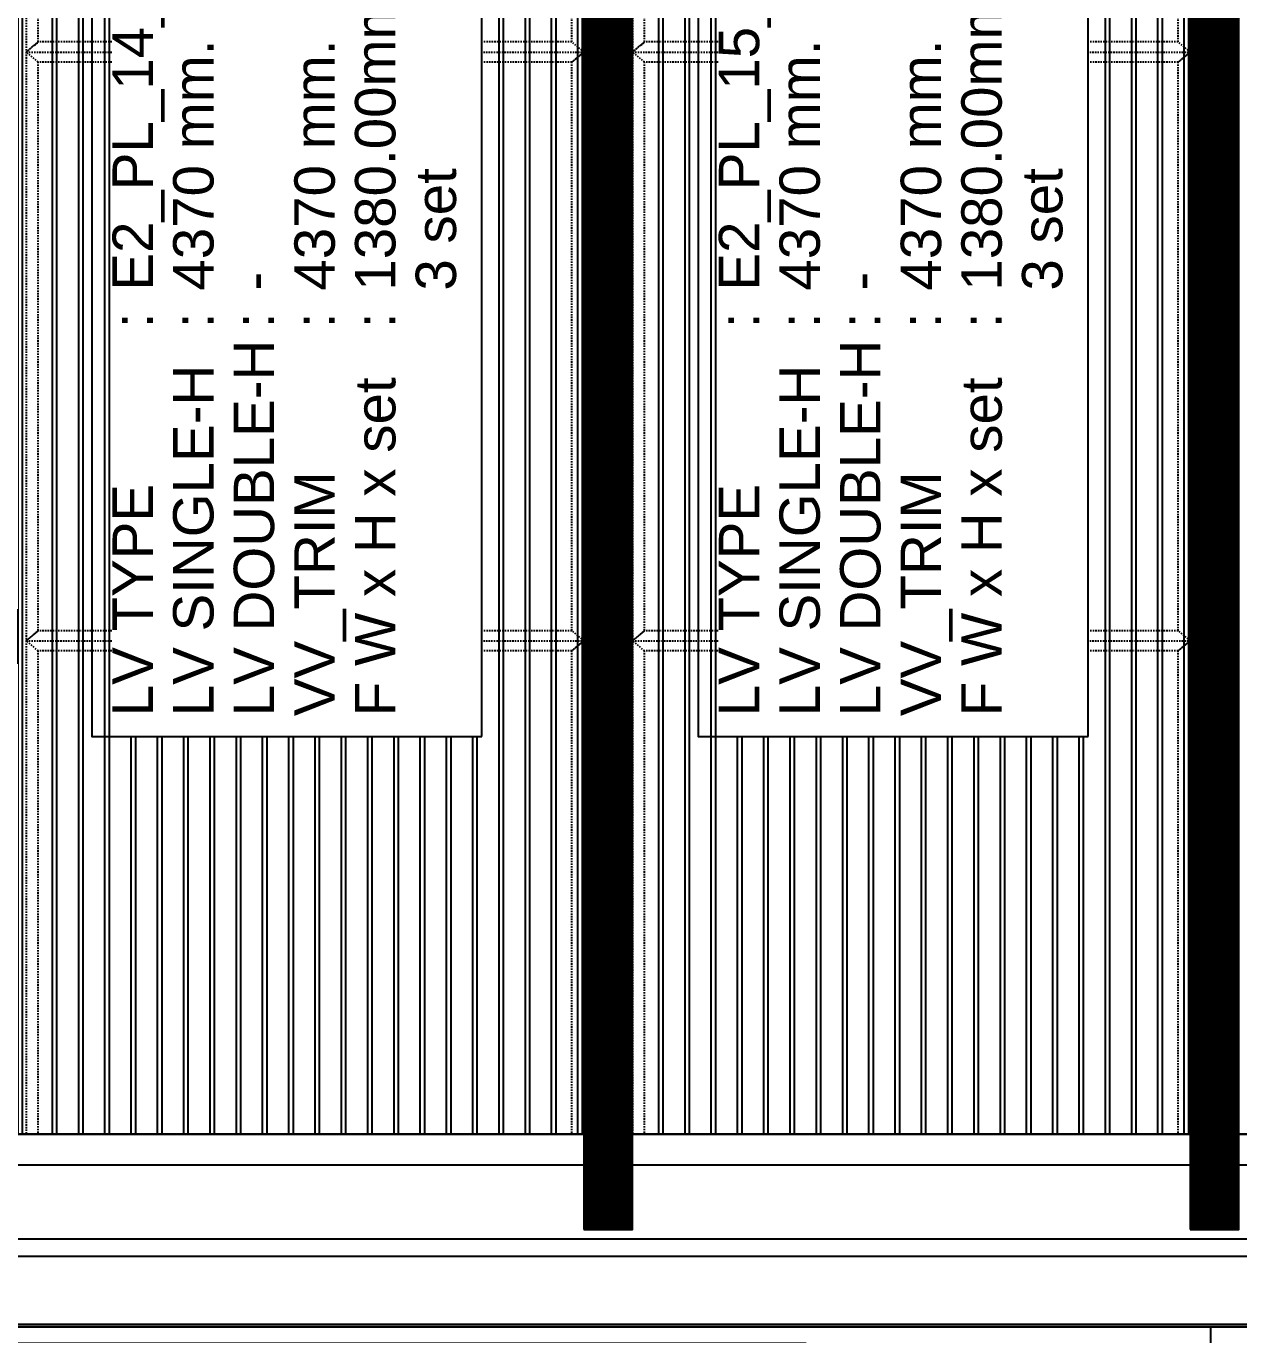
# Model space of a CAD drawing. Header units: millimetres. Extents: x 663313 to 1226001, y 1431724 to 1620898.
# Drawn here: x 860091 to 863091, y 1513025 to 1516262 of the extents above; entities that cross this region are included whole.
import ezdxf

# ---------------------------------------------------------------- set-up
doc = ezdxf.new("R2010")
doc.units = ezdxf.units.MM
for name, pattern in [('CENTER', [50.8, 31.75, -6.35, 6.35, -6.35]), ('DPA_Grid _ Level 100', [1000, 550, -160, 130, -160]), ('Grid Line', [22.225, 12.7, -3.175, 3.175, -3.175]), ('HIDDEN', [0.375, 0.25, -0.125]), ('TA_GL_000.70000', [1.925, 0.7, -0.175, 0.175, -0.175, 0.7]), ('TA_HL_001.00000', [6.5, 3.55, -2.95]), ('XKITLINE00', [0]), ('XKITLINE02', [4, 2, -2])]:
    doc.linetypes.add(name, pattern=pattern)
doc.layers.get('Defpoints').update_dxf_attribs({"color": 140})
doc.layers.add('000 - 0_HIDE_OBJ_FRAMING_DEF_SUB', color=1, linetype='Continuous', plot=False)
for name, color, linetype in [('000 - 0_SYM_DWG_GRIDLINE_MAIN_COLOR_251', 251, 'Continuous'), ('000 - ESTIMATE_ASPG_WIPEOUT_', 250, 'Continuous'), ('000 - GRID', 251, 'CENTER'), ('010 - ASPG_EXTR_MAIN_COLOR_2', 2, 'Continuous'), ('010 - ASPG_EXTR_WIPEOUT_', 250, 'Continuous'), ('010 - ASPG_FRAMING_MAIN_COLOR_1', 1, 'Continuous'), ('010 - ASPG_FRAMING_SUB_COLOR_2', 1, 'Continuous'), ('A-canopy', 1, 'Continuous')]:
    doc.layers.add(name, color=color, linetype=linetype)
doc.layers.add('000 - ESTIMATE_ASPG_MAIN_COLOR_6', color=6, linetype='Continuous', true_color=0xff00ff)
doc.layers.add('000 - ESTIMATE_ASPG_TEXT_COLOR_1', color=1, linetype='Continuous', true_color=0xff0000)
doc.layers.add('000_AREA_ASPG_AREA_HATCH_', color=7, linetype='Continuous', true_color=0xff8700, plot=False)
doc.layers.add('000_AREA_ASPG_AREA_MAIN_COLOR_1', color=7, linetype='Continuous', true_color=0xff8700, plot=False)
for name, color, linetype, lineweight in [('A-FLOR-E', 2, 'Continuous', 9), ('A-GENM', 29, 'Continuous', 9), ('Bolt', 7, 'Continuous', 0), ('Part', 2, 'Continuous', 0)]:
    doc.layers.add(name, color=color, linetype=linetype, lineweight=lineweight)
doc.styles.add('_Arial', font='arial.ttf')
doc.styles.add('Arial', font='arial.ttf')
doc.styles.add('TA', font='', dxfattribs={"height": 4.5})
doc.styles.get('TA').set_extended_font_data('Cordia New')
doc.dimstyles.new('Dim - 40 - Cen', dxfattribs={"dimscale": 0.04, "dimtxt": 3, "dimasz": 1, "dimexe": 0, "dimexo": 2.5, "dimgap": 1.5, "dimtad": 1, "dimdec": 0, "dimlfac": 1000, "dimzin": 1, "dimdsep": 46, "dimtxsty": 'Arial', "dimblk": 'CEN1', "dimcen": 0.09, "dimclrd": 1, "dimclre": 49, "dimclrt": 3, "dimadec": 0, "dimazin": 0, "dimtfac": 1, "dimtdec": 0, "dimtix": 1, "dimtofl": 0, "dimtmove": 2, "dimatfit": 3, "dimfxl": 1, "dimtfill": 1, "dimtfillclr": 256, "dimtolj": 1, "dimtzin": 0, "dimarcsym": 0})
doc.dimstyles.new('Dim - 40 - End', dxfattribs={"dimscale": 0.04, "dimtxt": 3, "dimasz": 1, "dimexe": 0, "dimexo": 2.5, "dimgap": 1.5, "dimtad": 1, "dimdec": 0, "dimlfac": 1000, "dimzin": 1, "dimdsep": 46, "dimtxsty": 'Arial', "dimblk": 'END', "dimcen": 0.09, "dimclrd": 1, "dimclre": 49, "dimclrt": 3, "dimadec": 0, "dimazin": 0, "dimtfac": 1, "dimtdec": 0, "dimtix": 1, "dimtofl": 0, "dimtmove": 2, "dimatfit": 3, "dimfxl": 1, "dimtfill": 1, "dimtfillclr": 256, "dimtolj": 1, "dimtzin": 0, "dimarcsym": 0})

# ---------------------------------------------------------------- blocks, each defined once
blk = doc.blocks.new('*A25233099')
at = {"layer": 'Part', "linetype": 'XKITLINE00', "lineweight": 0}
for p, q in [((350.729499, 90.984542), (350.729499, 90.334542)), ((377.729499, 90.984542), (350.729499, 90.984542)), ((377.729499, 90.334542), (377.729499, 90.984542)), ((350.729499, 90.334542), (377.729499, 90.334542))]:
    blk.add_line(p, q, dxfattribs=at)
at = {"layer": 'Part', "linetype": 'XKITLINE02', "lineweight": 0}
blk.add_line((377.729499, 90.394542), (350.729499, 90.394542), dxfattribs=at)
blk = doc.blocks.new('*A25243100')
at = {"layer": 'Part', "linetype": 'XKITLINE00', "lineweight": 0}
for p, q in [((352.979501, 90.984542), (352.979501, 103.584542)), ((352.979501, 103.584542), (353.979501, 103.584542)), ((353.979501, 103.584542), (353.979501, 90.984542)), ((352.979501, 90.274542), (352.979501, 86.484542)), ((353.979501, 90.274542), (353.979501, 86.484542)), ((352.979501, 86.484542), (353.979501, 86.484542))]:
    blk.add_line(p, q, dxfattribs=at)
at = {"layer": 'Part', "linetype": 'XKITLINE02', "lineweight": 0}
for p, q in [((353.449501, 103.584542), (353.449501, 86.484542)), ((353.509501, 103.584542), (353.509501, 86.484542)), ((352.979501, 90.984542), (352.979501, 90.274542)), ((353.979501, 90.984542), (353.979501, 90.274542))]:
    blk.add_line(p, q, dxfattribs=at)
blk = doc.blocks.new('*A25253101')
at = {"layer": 'Part', "linetype": 'XKITLINE00', "lineweight": 0}
for p, q in [((374.479501, 103.584542), (374.479501, 90.984542)), ((375.479501, 103.584542), (374.479501, 103.584542)), ((375.479501, 103.584542), (375.479501, 90.984542)), ((374.479501, 90.274542), (374.479501, 86.484542)), ((375.479501, 90.274542), (375.479501, 86.484542)), ((375.479501, 86.484542), (374.479501, 86.484542))]:
    blk.add_line(p, q, dxfattribs=at)
at = {"layer": 'Part', "linetype": 'XKITLINE02', "lineweight": 0}
for p, q in [((374.949501, 103.584542), (374.949501, 86.484542)), ((375.009501, 103.584542), (375.009501, 86.484542)), ((374.479501, 90.984542), (374.479501, 90.274542)), ((375.479501, 90.984542), (375.479501, 90.274542))]:
    blk.add_line(p, q, dxfattribs=at)
blk = doc.blocks.new('*A29373265')
at = {"layer": 'Bolt'}
for points in [[(352.65, 86.385), (352.65, 86.285), (352.51, 86.285), (352.51, 86.385)], [(354.45, 86.385), (354.45, 86.285), (354.31, 86.285), (354.31, 86.385)]]:
    blk.add_hatch(color=256, dxfattribs=at).paths.add_polyline_path(points, flags=17)
at = {"layer": 'Bolt', "linetype": 'XKITLINE00', "lineweight": 0}
for p, q in [((352.51, 86.385), (352.51, 86.285)), ((352.58, 86.385), (352.58, 86.285)), ((352.65, 86.385), (352.65, 86.285)), ((354.31, 86.385), (354.31, 86.285)), ((354.38, 86.385), (354.38, 86.285)), ((354.45, 86.385), (354.45, 86.285))]:
    blk.add_line(p, q, dxfattribs=at)
blk = doc.blocks.new('*A29383266')
at = {"layer": 'Bolt', "linetype": 'XKITLINE02', "lineweight": 0}
for p, q in [((353.559501, 86.854542), (353.509501, 86.854542)), ((353.638701, 86.684542), (353.209501, 86.684542)), ((353.509501, 86.754542), (353.449501, 86.754542)), ((353.509501, 86.614542), (353.449501, 86.614542)), ((353.559501, 86.514542), (353.509501, 86.514542))]:
    blk.add_line(p, q, dxfattribs=at)
blk = doc.blocks.new('*A29393267')
at = {"layer": 'Part', "linetype": 'XKITLINE00', "lineweight": 0}
for p, q in [((352.179501, 86.084542), (352.379501, 86.284542)), ((352.379501, 86.284542), (354.609501, 86.284542)), ((354.609501, 86.284542), (354.779501, 86.084542))]:
    blk.add_line(p, q, dxfattribs=at)
at = {"layer": 'Part', "linetype": 'XKITLINE02', "lineweight": 0}
blk.add_line((352.179501, 86.084542), (354.779501, 86.084542), dxfattribs=at)
blk = doc.blocks.new('*A29403268')
at = {"layer": 'Part', "linetype": 'XKITLINE02', "lineweight": 0}
for p, q in [((353.559501, 86.984542), (353.509501, 86.984542)), ((353.509501, 86.984542), (353.509501, 86.484542)), ((353.559501, 86.484542), (353.559501, 86.984542)), ((353.509501, 86.384542), (354.109501, 86.384542))]:
    blk.add_line(p, q, dxfattribs=at)
at = {"layer": 'Part', "linetype": 'XKITLINE00', "lineweight": 0}
for p, q in [((353.509501, 86.484542), (353.509501, 86.384542)), ((353.559501, 86.434542), (353.559501, 86.484542)), ((354.109501, 86.434542), (353.559501, 86.434542)), ((354.109501, 86.384542), (354.109501, 86.434542))]:
    blk.add_line(p, q, dxfattribs=at)
blk = doc.blocks.new('*A29413269')
at = {"layer": 'Part', "linetype": 'XKITLINE00', "lineweight": 0}
for p, q in [((352.379501, 86.384542), (354.579501, 86.384542)), ((352.379501, 86.284542), (352.379501, 86.384542)), ((354.579501, 86.284542), (352.379501, 86.284542)), ((354.579501, 86.384542), (354.579501, 86.284542))]:
    blk.add_line(p, q, dxfattribs=at)
blk = doc.blocks.new('*A29503278')
at = {"layer": 'Part', "linetype": 'XKITLINE00', "lineweight": 0}
for p, q in [((353.449501, 90.274542), (353.509501, 90.274542)), ((353.449501, 89.274542), (353.449501, 90.274542)), ((353.509501, 90.274542), (353.509501, 89.274542)), ((353.449501, 89.974542), (353.509501, 89.974542)), ((353.509501, 89.274542), (353.449501, 89.274542))]:
    blk.add_line(p, q, dxfattribs=at)
blk = doc.blocks.new('*A29513279')
at = {"layer": 'Part', "linetype": 'XKITLINE00', "lineweight": 0}
for p, q in [((352.979501, 90.334542), (352.979501, 90.274542)), ((353.979501, 90.334542), (353.979501, 90.274542)), ((353.979501, 90.274542), (352.979501, 90.274542))]:
    blk.add_line(p, q, dxfattribs=at)
at = {"layer": 'Part', "linetype": 'XKITLINE02', "lineweight": 0}
blk.add_line((353.979501, 90.334542), (352.979501, 90.334542), dxfattribs=at)
blk = doc.blocks.new('*A29523280')
at = {"layer": 'Bolt'}
for points in [[(353.11, 90.335), (353.11, 90.395), (353.25, 90.395), (353.25, 90.335)], [(353.11, 90.275), (353.11, 90.335), (353.25, 90.335), (353.25, 90.275)], [(353.71, 90.335), (353.71, 90.395), (353.85, 90.395), (353.85, 90.335)], [(353.71, 90.275), (353.71, 90.335), (353.85, 90.335), (353.85, 90.275)]]:
    blk.add_hatch(color=256, dxfattribs=at).paths.add_polyline_path(points, flags=17)
at = {"layer": 'Bolt', "linetype": 'XKITLINE00', "lineweight": 0}
for p, q in [((353.11, 90.335), (353.11, 90.395)), ((353.11, 90.275), (353.11, 90.335)), ((353.18, 90.195), (353.18, 90.625)), ((353.25, 90.335), (353.25, 90.395)), ((353.25, 90.275), (353.25, 90.335)), ((353.71, 90.335), (353.71, 90.395)), ((353.71, 90.275), (353.71, 90.335)), ((353.78, 90.195), (353.78, 90.625)), ((353.85, 90.335), (353.85, 90.395)), ((353.85, 90.275), (353.85, 90.335))]:
    blk.add_line(p, q, dxfattribs=at)
blk = doc.blocks.new('*A30853362')
at = {"layer": 'Bolt'}
for points in [[(352.65, 103.785), (352.65, 103.685), (352.51, 103.685), (352.51, 103.785)], [(354.45, 103.785), (354.45, 103.685), (354.31, 103.685), (354.31, 103.785)]]:
    blk.add_hatch(color=256, dxfattribs=at).paths.add_polyline_path(points, flags=17)
at = {"layer": 'Bolt', "linetype": 'XKITLINE00', "lineweight": 0}
for p, q in [((352.51, 103.685), (352.51, 103.785)), ((352.58, 103.685), (352.58, 103.785)), ((352.65, 103.685), (352.65, 103.785)), ((354.31, 103.685), (354.31, 103.785)), ((354.38, 103.685), (354.38, 103.785)), ((354.45, 103.685), (354.45, 103.785))]:
    blk.add_line(p, q, dxfattribs=at)
blk = doc.blocks.new('*A30863363')
at = {"layer": 'Bolt', "linetype": 'XKITLINE02', "lineweight": 0}
for p, q in [((353.638701, 103.384542), (353.209501, 103.384542)), ((353.509501, 103.454542), (353.449501, 103.454542)), ((353.509501, 103.314542), (353.449501, 103.314542)), ((353.559501, 103.554542), (353.509501, 103.554542)), ((353.559501, 103.214542), (353.509501, 103.214542))]:
    blk.add_line(p, q, dxfattribs=at)
blk = doc.blocks.new('*A30873364')
at = {"layer": 'Part', "linetype": 'XKITLINE00', "lineweight": 0}
for p, q in [((353.509501, 103.684542), (353.509501, 103.584542)), ((354.109501, 103.634542), (353.559501, 103.634542)), ((353.559501, 103.634542), (353.559501, 103.584542)), ((354.109501, 103.684542), (354.109501, 103.634542))]:
    blk.add_line(p, q, dxfattribs=at)
at = {"layer": 'Part', "linetype": 'XKITLINE02', "lineweight": 0}
for p, q in [((353.509501, 103.684542), (354.109501, 103.684542)), ((353.509501, 103.584542), (353.509501, 103.084542)), ((353.559501, 103.584542), (353.559501, 103.084542)), ((353.509501, 103.084542), (353.559501, 103.084542))]:
    blk.add_line(p, q, dxfattribs=at)
blk = doc.blocks.new('*A30883365')
at = {"layer": 'Part', "linetype": 'XKITLINE00', "lineweight": 0}
for p, q in [((352.179501, 103.984542), (352.379501, 103.784542)), ((354.779501, 103.984542), (354.609501, 103.784542)), ((352.379501, 103.784542), (354.609501, 103.784542))]:
    blk.add_line(p, q, dxfattribs=at)
at = {"layer": 'Part', "linetype": 'XKITLINE02', "lineweight": 0}
blk.add_line((354.779501, 103.984542), (352.179501, 103.984542), dxfattribs=at)
blk = doc.blocks.new('*A30893366')
at = {"layer": 'Part', "linetype": 'XKITLINE00', "lineweight": 0}
for p, q in [((352.379501, 103.684542), (352.379501, 103.784542)), ((352.379501, 103.784542), (354.579501, 103.784542)), ((352.379501, 103.684542), (354.579501, 103.684542)), ((354.579501, 103.784542), (354.579501, 103.684542))]:
    blk.add_line(p, q, dxfattribs=at)
blk = doc.blocks.new('*A31383393')
at = {"layer": 'Bolt'}
for points in [[(374.15, 86.385), (374.15, 86.285), (374.01, 86.285), (374.01, 86.385)], [(375.95, 86.385), (375.95, 86.285), (375.81, 86.285), (375.81, 86.385)]]:
    blk.add_hatch(color=256, dxfattribs=at).paths.add_polyline_path(points, flags=17)
at = {"layer": 'Bolt', "linetype": 'XKITLINE00', "lineweight": 0}
for p, q in [((374.01, 86.385), (374.01, 86.285)), ((374.08, 86.385), (374.08, 86.285)), ((374.15, 86.385), (374.15, 86.285)), ((375.81, 86.385), (375.81, 86.285)), ((375.88, 86.385), (375.88, 86.285)), ((375.95, 86.385), (375.95, 86.285))]:
    blk.add_line(p, q, dxfattribs=at)
blk = doc.blocks.new('*A31393394')
at = {"layer": 'Bolt', "linetype": 'XKITLINE02', "lineweight": 0}
for p, q in [((375.059501, 86.854542), (375.009501, 86.854542)), ((375.138701, 86.684542), (374.709501, 86.684542)), ((375.009501, 86.754542), (374.949501, 86.754542)), ((375.009501, 86.614542), (374.949501, 86.614542)), ((375.059501, 86.514542), (375.009501, 86.514542))]:
    blk.add_line(p, q, dxfattribs=at)
blk = doc.blocks.new('*A31403395')
at = {"layer": 'Part', "linetype": 'XKITLINE00', "lineweight": 0}
for p, q in [((373.679501, 86.084542), (373.879501, 86.284542)), ((373.879501, 86.284542), (376.109501, 86.284542)), ((376.109501, 86.284542), (376.279501, 86.084542))]:
    blk.add_line(p, q, dxfattribs=at)
at = {"layer": 'Part', "linetype": 'XKITLINE02', "lineweight": 0}
blk.add_line((376.279501, 86.084542), (373.679501, 86.084542), dxfattribs=at)
blk = doc.blocks.new('*A31413396')
at = {"layer": 'Part', "linetype": 'XKITLINE02', "lineweight": 0}
for p, q in [((375.059501, 86.984542), (375.009501, 86.984542)), ((375.009501, 86.984542), (375.009501, 86.484542)), ((375.059501, 86.484542), (375.059501, 86.984542)), ((375.009501, 86.384542), (375.609501, 86.384542))]:
    blk.add_line(p, q, dxfattribs=at)
at = {"layer": 'Part', "linetype": 'XKITLINE00', "lineweight": 0}
for p, q in [((375.009501, 86.484542), (375.009501, 86.384542)), ((375.059501, 86.484542), (375.059501, 86.434542)), ((375.609501, 86.434542), (375.059501, 86.434542)), ((375.609501, 86.384542), (375.609501, 86.434542))]:
    blk.add_line(p, q, dxfattribs=at)
blk = doc.blocks.new('*A31423397')
at = {"layer": 'Part', "linetype": 'XKITLINE00', "lineweight": 0}
for p, q in [((373.879501, 86.384542), (376.079501, 86.384542)), ((373.879501, 86.384542), (373.879501, 86.284542)), ((373.879501, 86.284542), (376.079501, 86.284542)), ((376.079501, 86.384542), (376.079501, 86.284542))]:
    blk.add_line(p, q, dxfattribs=at)
blk = doc.blocks.new('*A31493404')
at = {"layer": 'Part', "linetype": 'XKITLINE00', "lineweight": 0}
for p, q in [((374.949501, 89.274542), (374.949501, 90.274542)), ((374.949501, 90.274542), (375.009501, 90.274542)), ((375.009501, 90.274542), (375.009501, 89.274542)), ((374.949501, 89.974542), (375.009501, 89.974542)), ((375.009501, 89.274542), (374.949501, 89.274542))]:
    blk.add_line(p, q, dxfattribs=at)
blk = doc.blocks.new('*A31503405')
at = {"layer": 'Part', "linetype": 'XKITLINE00', "lineweight": 0}
for p, q in [((374.479501, 90.274542), (374.479501, 90.334542)), ((375.479501, 90.334542), (375.479501, 90.274542)), ((375.479501, 90.274542), (374.479501, 90.274542))]:
    blk.add_line(p, q, dxfattribs=at)
at = {"layer": 'Part', "linetype": 'XKITLINE02', "lineweight": 0}
blk.add_line((374.479501, 90.334542), (375.479501, 90.334542), dxfattribs=at)
blk = doc.blocks.new('*A31513406')
at = {"layer": 'Bolt'}
for points in [[(374.61, 90.335), (374.61, 90.395), (374.75, 90.395), (374.75, 90.335)], [(374.61, 90.275), (374.61, 90.335), (374.75, 90.335), (374.75, 90.275)], [(375.21, 90.335), (375.21, 90.395), (375.35, 90.395), (375.35, 90.335)], [(375.21, 90.275), (375.21, 90.335), (375.35, 90.335), (375.35, 90.275)]]:
    blk.add_hatch(color=256, dxfattribs=at).paths.add_polyline_path(points, flags=17)
at = {"layer": 'Bolt', "linetype": 'XKITLINE00', "lineweight": 0}
for p, q in [((374.61, 90.335), (374.61, 90.395)), ((374.61, 90.275), (374.61, 90.335)), ((374.68, 90.195), (374.68, 90.625)), ((374.75, 90.335), (374.75, 90.395)), ((374.75, 90.275), (374.75, 90.335)), ((375.21, 90.335), (375.21, 90.395)), ((375.21, 90.275), (375.21, 90.335)), ((375.28, 90.195), (375.28, 90.625)), ((375.35, 90.335), (375.35, 90.395)), ((375.35, 90.275), (375.35, 90.335))]:
    blk.add_line(p, q, dxfattribs=at)
blk = doc.blocks.new('*A31773429')
at = {"layer": 'Bolt'}
for points in [[(374.15, 103.785), (374.15, 103.685), (374.01, 103.685), (374.01, 103.785)], [(375.95, 103.785), (375.95, 103.685), (375.81, 103.685), (375.81, 103.785)]]:
    blk.add_hatch(color=256, dxfattribs=at).paths.add_polyline_path(points, flags=17)
at = {"layer": 'Bolt', "linetype": 'XKITLINE00', "lineweight": 0}
for p, q in [((374.01, 103.685), (374.01, 103.785)), ((374.08, 103.685), (374.08, 103.785)), ((374.15, 103.685), (374.15, 103.785)), ((375.81, 103.685), (375.81, 103.785)), ((375.88, 103.685), (375.88, 103.785)), ((375.95, 103.685), (375.95, 103.785))]:
    blk.add_line(p, q, dxfattribs=at)
blk = doc.blocks.new('*A31783430')
at = {"layer": 'Bolt', "linetype": 'XKITLINE02', "lineweight": 0}
for p, q in [((375.138701, 103.384542), (374.709501, 103.384542)), ((375.009501, 103.454542), (374.949501, 103.454542)), ((375.009501, 103.314542), (374.949501, 103.314542)), ((375.059501, 103.554542), (375.009501, 103.554542)), ((375.059501, 103.214542), (375.009501, 103.214542))]:
    blk.add_line(p, q, dxfattribs=at)
blk = doc.blocks.new('*A31793431')
at = {"layer": 'Part', "linetype": 'XKITLINE00', "lineweight": 0}
for p, q in [((375.009501, 103.684542), (375.009501, 103.584542)), ((375.059501, 103.634542), (375.059501, 103.584542)), ((375.609501, 103.634542), (375.059501, 103.634542)), ((375.609501, 103.684542), (375.609501, 103.634542))]:
    blk.add_line(p, q, dxfattribs=at)
at = {"layer": 'Part', "linetype": 'XKITLINE02', "lineweight": 0}
for p, q in [((375.609501, 103.684542), (375.009501, 103.684542)), ((375.009501, 103.584542), (375.009501, 103.084542)), ((375.059501, 103.584542), (375.059501, 103.084542)), ((375.059501, 103.084542), (375.009501, 103.084542))]:
    blk.add_line(p, q, dxfattribs=at)
blk = doc.blocks.new('*A31803432')
at = {"layer": 'Part', "linetype": 'XKITLINE00', "lineweight": 0}
for p, q in [((373.679501, 103.984542), (373.879501, 103.784542)), ((376.279501, 103.984542), (376.109501, 103.784542)), ((376.109501, 103.784542), (373.879501, 103.784542))]:
    blk.add_line(p, q, dxfattribs=at)
at = {"layer": 'Part', "linetype": 'XKITLINE02', "lineweight": 0}
blk.add_line((376.279501, 103.984542), (373.679501, 103.984542), dxfattribs=at)
blk = doc.blocks.new('*A31813433')
at = {"layer": 'Part', "linetype": 'XKITLINE00', "lineweight": 0}
for p, q in [((373.879501, 103.684542), (373.879501, 103.784542)), ((373.879501, 103.784542), (376.079501, 103.784542)), ((376.079501, 103.684542), (373.879501, 103.684542)), ((376.079501, 103.784542), (376.079501, 103.684542))]:
    blk.add_line(p, q, dxfattribs=at)
blk = doc.blocks.new('GM_Louver Grill Vertical Z1 - Z Profile-V256-ENT 4 ELE-2 sheet')
at = {"layer": '000 - 0_HIDE_OBJ_FRAMING_DEF_SUB'}
blk.add_line((-142238.2, 105670), (-142238.2, 110050), dxfattribs=at)
blk = doc.blocks.new('5')
at = {"layer": '000 - 0_HIDE_OBJ_FRAMING_DEF_SUB'}
for p, q in [((1857226.1, 110050), (1857226.1, 105670)), ((1857326.1, 110050), (1857326.1, 105670)), ((1858726.1, 105670), (1858726.1, 110050)), ((1858826.1, 105670), (1858826.1, 110050)), ((1857226.1, 105720), (1855826.1, 105720)), ((1857326.1, 105720), (1858726.1, 105720)), ((1860226.1, 105720), (1858826.1, 105720))]:
    blk.add_line(p, q, dxfattribs=at)
for points in [[(1855776.1, 110050), (1857276.1, 110050), (1857276.1, 105670), (1855776.1, 105670)], [(1858776.1, 110050), (1857276.1, 110050), (1857276.1, 105670), (1858776.1, 105670)], [(1858776.1, 110050), (1860276.1, 110050), (1860276.1, 105670), (1858776.1, 105670)]]:
    blk.add_lwpolyline(points, close=True, dxfattribs=at)
at = {"layer": 'A-GENM'}
for p in [(1998339.3, 0), (1998414.3, 0), (1998489.3, 0), (1998564.3, 0), (1998639.3, 0), (1998714.3, 0), (1998789.3, 0), (1998864.3, 0), (1998939.3, 0), (1999014.3, 0), (1999089.3, 0), (1999164.3, 0), (1999239.3, 0), (1999314.3, 0), (1999389.3, 0), (1999614.3, 0), (1999689.3, 0), (1999764.3, 0), (1999839.3, 0), (1999914.3, 0), (1999989.3, 0), (2000064.3, 0), (2000139.3, 0), (2000214.3, 0), (2000289.3, 0), (2000364.3, 0), (2000439.3, 0), (2000514.3, 0), (2000589.3, 0), (2000664.3, 0), (2000739.3, 0), (2000814.3, 0), (2000889.3, 0), (2001114.3, 0), (2001189.3, 0), (2001264.3, 0)]:
    blk.add_blockref('GM_Louver Grill Vertical Z1 - Z Profile-V256-ENT 4 ELE-2 sheet', p, dxfattribs=at)
blk = doc.blocks.new('CEN1')
at = {"color": 1}
for p, q in [((0, 1.5), (0, -1.5)), ((1.5, 0), (-1.5, 0))]:
    blk.add_line(p, q, dxfattribs=at)
at = {"color": 3}
blk.add_circle((0, 0), 0.75, dxfattribs=at)
blk = doc.blocks.new('*D5125')
at = {"layer": '000 - 0_HIDE_OBJ_FRAMING_DEF_SUB', "color": 49, "lineweight": -2, "transparency": 16777216}
for p, q in [((19.0358, -0.08), (19.0358, -0.4329)), ((19.8858, -0.08), (19.8858, -0.4329))]:
    blk.add_line(p, q, dxfattribs=at)
at = {"layer": '000 - 0_HIDE_OBJ_FRAMING_DEF_SUB', "color": 1, "lineweight": -2, "transparency": 16777216}
blk.add_line((19.0758, -0.4329), (19.8458, -0.4329), dxfattribs=at)
at = {"layer": 'Defpoints', "color": 0, "transparency": 16777216}
for p in [(19.0358, 0.02), (19.8858, 0.02), (19.8858, -0.4329)]:
    blk.add_point(p, dxfattribs=at)
at = {"layer": '000 - 0_HIDE_OBJ_FRAMING_DEF_SUB', "color": 1, "lineweight": -2, "transparency": 16777216, "xscale": 0.04, "yscale": 0.04, "zscale": 0.04, "rotation": 180}
blk.add_blockref('CEN1', (19.0358, -0.4329), dxfattribs=at)
at = {"layer": '000 - 0_HIDE_OBJ_FRAMING_DEF_SUB', "color": 1, "lineweight": -2, "transparency": 16777216, "xscale": 0.04, "yscale": 0.04, "zscale": 0.04}
blk.add_blockref('CEN1', (19.8858, -0.4329), dxfattribs=at)
at = {"layer": '000 - 0_HIDE_OBJ_FRAMING_DEF_SUB', "color": 3, "transparency": 16777216, "insert": (19.4608, -0.3116), "char_height": 0.12, "attachment_point": 5, "style": 'Arial', "bg_fill": 3, "box_fill_scale": 1.1, "bg_fill_color": 256, "bg_fill_true_color": 13158600, "bg_fill_transparency": 0}
blk.add_mtext('\\A1;850', dxfattribs=at)
blk = doc.blocks.new('*D5126')
at = {"layer": '000 - 0_HIDE_OBJ_FRAMING_DEF_SUB', "color": 49, "lineweight": -2, "transparency": 16777216}
for p, q in [((19.8858, -0.08), (19.8858, -0.4329)), ((22.0358, -0.08), (22.0358, -0.4329))]:
    blk.add_line(p, q, dxfattribs=at)
at = {"layer": '000 - 0_HIDE_OBJ_FRAMING_DEF_SUB', "color": 1, "lineweight": -2, "transparency": 16777216}
blk.add_line((19.9258, -0.4329), (21.9958, -0.4329), dxfattribs=at)
at = {"layer": 'Defpoints', "color": 0, "transparency": 16777216}
for p in [(19.8858, 0.02), (22.0358, 0.02), (22.0358, -0.4329)]:
    blk.add_point(p, dxfattribs=at)
at = {"layer": '000 - 0_HIDE_OBJ_FRAMING_DEF_SUB', "color": 1, "lineweight": -2, "transparency": 16777216, "xscale": 0.04, "yscale": 0.04, "zscale": 0.04, "rotation": 180}
blk.add_blockref('CEN1', (19.8858, -0.4329), dxfattribs=at)
at = {"layer": '000 - 0_HIDE_OBJ_FRAMING_DEF_SUB', "color": 1, "lineweight": -2, "transparency": 16777216, "xscale": 0.04, "yscale": 0.04, "zscale": 0.04}
blk.add_blockref('CEN1', (22.0358, -0.4329), dxfattribs=at)
at = {"layer": '000 - 0_HIDE_OBJ_FRAMING_DEF_SUB', "color": 3, "transparency": 16777216, "insert": (20.9608, -0.3116), "char_height": 0.12, "attachment_point": 5, "style": 'Arial', "bg_fill": 3, "box_fill_scale": 1.1, "bg_fill_color": 256, "bg_fill_true_color": 13158600, "bg_fill_transparency": 0}
blk.add_mtext('\\A1;2150', dxfattribs=at)
blk = doc.blocks.new('*D5127')
at = {"layer": '000 - 0_HIDE_OBJ_FRAMING_DEF_SUB', "color": 49, "lineweight": -2, "transparency": 16777216}
for p, q in [((22.0358, -0.08), (22.0358, -0.4329)), ((22.8858, -0.08), (22.8858, -0.4329))]:
    blk.add_line(p, q, dxfattribs=at)
at = {"layer": '000 - 0_HIDE_OBJ_FRAMING_DEF_SUB', "color": 1, "lineweight": -2, "transparency": 16777216}
blk.add_line((22.0758, -0.4329), (22.8458, -0.4329), dxfattribs=at)
at = {"layer": 'Defpoints', "color": 0, "transparency": 16777216}
for p in [(22.0358, 0.02), (22.8858, 0.02), (22.8858, -0.4329)]:
    blk.add_point(p, dxfattribs=at)
at = {"layer": '000 - 0_HIDE_OBJ_FRAMING_DEF_SUB', "color": 1, "lineweight": -2, "transparency": 16777216, "xscale": 0.04, "yscale": 0.04, "zscale": 0.04, "rotation": 180}
blk.add_blockref('CEN1', (22.0358, -0.4329), dxfattribs=at)
at = {"layer": '000 - 0_HIDE_OBJ_FRAMING_DEF_SUB', "color": 1, "lineweight": -2, "transparency": 16777216, "xscale": 0.04, "yscale": 0.04, "zscale": 0.04}
blk.add_blockref('CEN1', (22.8858, -0.4329), dxfattribs=at)
at = {"layer": '000 - 0_HIDE_OBJ_FRAMING_DEF_SUB', "color": 3, "transparency": 16777216, "insert": (22.4608, -0.3116), "char_height": 0.12, "attachment_point": 5, "style": 'Arial', "bg_fill": 3, "box_fill_scale": 1.1, "bg_fill_color": 256, "bg_fill_true_color": 13158600, "bg_fill_transparency": 0}
blk.add_mtext('\\A1;850', dxfattribs=at)
blk = doc.blocks.new('END')
at = {"color": 1}
for p, q in [((0, 1.5), (0, -1.5)), ((1.5, 0), (-1.5, 0))]:
    blk.add_line(p, q, dxfattribs=at)
at = {"color": 3}
blk.add_line((-0.795, -0.795), (0.795, 0.795), dxfattribs=at)
blk = doc.blocks.new('*D5157')
at = {"layer": '000 - 0_HIDE_OBJ_FRAMING_DEF_SUB', "color": 1, "lineweight": -2, "transparency": 16777216}
for p, q in [((19.5443, 0.6758), (19.5043, 0.6758)), ((19.6493, 0.6758), (19.6893, 0.6758))]:
    blk.add_line(p, q, dxfattribs=at)
at = {"layer": '000 - 0_HIDE_OBJ_FRAMING_DEF_SUB', "color": 49, "lineweight": -2, "transparency": 16777216}
for p, q in [((19.5843, 0.59), (19.5843, 0.6758)), ((19.6093, 0.59), (19.6093, 0.6758))]:
    blk.add_line(p, q, dxfattribs=at)
at = {"layer": 'Defpoints', "color": 0, "transparency": 16777216}
for p in [(19.5843, 0.6758), (19.5843, 0.49), (19.6093, 0.49)]:
    blk.add_point(p, dxfattribs=at)
at = {"layer": '000 - 0_HIDE_OBJ_FRAMING_DEF_SUB', "color": 1, "lineweight": -2, "transparency": 16777216, "xscale": 0.04, "yscale": 0.04, "zscale": 0.04}
blk.add_blockref('END', (19.5843, 0.6758), dxfattribs=at)
at = {"layer": '000 - 0_HIDE_OBJ_FRAMING_DEF_SUB', "color": 1, "lineweight": -2, "transparency": 16777216, "xscale": 0.04, "yscale": 0.04, "zscale": 0.04, "rotation": 180}
blk.add_blockref('END', (19.6093, 0.6758), dxfattribs=at)
at = {"layer": '000 - 0_HIDE_OBJ_FRAMING_DEF_SUB', "color": 3, "transparency": 16777216, "insert": (19.5968, 0.797), "char_height": 0.12, "attachment_point": 5, "style": 'Arial', "bg_fill": 3, "box_fill_scale": 1.1, "bg_fill_color": 256, "bg_fill_true_color": 13158600, "bg_fill_transparency": 0}
blk.add_mtext('\\A1;25', dxfattribs=at)
blk = doc.blocks.new('*D5158')
at = {"layer": '000 - 0_HIDE_OBJ_FRAMING_DEF_SUB', "color": 49, "lineweight": -2, "transparency": 16777216}
for p, q in [((19.6093, 0.59), (19.6093, 0.6758)), ((22.3093, 0.59), (22.3093, 0.6758))]:
    blk.add_line(p, q, dxfattribs=at)
at = {"layer": '000 - 0_HIDE_OBJ_FRAMING_DEF_SUB', "color": 1, "lineweight": -2, "transparency": 16777216}
blk.add_line((19.6493, 0.6758), (22.2693, 0.6758), dxfattribs=at)
at = {"layer": 'Defpoints', "color": 0, "transparency": 16777216}
for p in [(22.3093, 0.6758), (19.6093, 0.49), (22.3093, 0.49)]:
    blk.add_point(p, dxfattribs=at)
at = {"layer": '000 - 0_HIDE_OBJ_FRAMING_DEF_SUB', "color": 1, "lineweight": -2, "transparency": 16777216, "xscale": 0.04, "yscale": 0.04, "zscale": 0.04, "rotation": 180}
blk.add_blockref('END', (19.6093, 0.6758), dxfattribs=at)
at = {"layer": '000 - 0_HIDE_OBJ_FRAMING_DEF_SUB', "color": 1, "lineweight": -2, "transparency": 16777216, "xscale": 0.04, "yscale": 0.04, "zscale": 0.04}
blk.add_blockref('END', (22.3093, 0.6758), dxfattribs=at)
at = {"layer": '000 - 0_HIDE_OBJ_FRAMING_DEF_SUB', "color": 3, "transparency": 16777216, "insert": (20.9593, 0.797), "char_height": 0.12, "attachment_point": 5, "style": 'Arial', "bg_fill": 3, "box_fill_scale": 1.1, "bg_fill_color": 256, "bg_fill_true_color": 13158600, "bg_fill_transparency": 0}
blk.add_mtext('\\A1;2700', dxfattribs=at)
blk = doc.blocks.new('*D5159')
at = {"layer": '000 - 0_HIDE_OBJ_FRAMING_DEF_SUB', "color": 1, "lineweight": -2, "transparency": 16777216}
for p, q in [((22.2693, 0.6758), (22.2293, 0.6758)), ((22.3743, 0.6758), (22.4143, 0.6758))]:
    blk.add_line(p, q, dxfattribs=at)
at = {"layer": '000 - 0_HIDE_OBJ_FRAMING_DEF_SUB', "color": 49, "lineweight": -2, "transparency": 16777216}
for p, q in [((22.3093, 0.59), (22.3093, 0.6758)), ((22.3343, 0.59), (22.3343, 0.6758))]:
    blk.add_line(p, q, dxfattribs=at)
at = {"layer": 'Defpoints', "color": 0, "transparency": 16777216}
for p in [(22.3343, 0.6758), (22.3093, 0.49), (22.3343, 0.49)]:
    blk.add_point(p, dxfattribs=at)
at = {"layer": '000 - 0_HIDE_OBJ_FRAMING_DEF_SUB', "color": 1, "lineweight": -2, "transparency": 16777216, "xscale": 0.04, "yscale": 0.04, "zscale": 0.04}
blk.add_blockref('END', (22.3093, 0.6758), dxfattribs=at)
at = {"layer": '000 - 0_HIDE_OBJ_FRAMING_DEF_SUB', "color": 1, "lineweight": -2, "transparency": 16777216, "xscale": 0.04, "yscale": 0.04, "zscale": 0.04, "rotation": 180}
blk.add_blockref('END', (22.3343, 0.6758), dxfattribs=at)
at = {"layer": '000 - 0_HIDE_OBJ_FRAMING_DEF_SUB', "color": 3, "transparency": 16777216, "insert": (22.3218, 0.797), "char_height": 0.12, "attachment_point": 5, "style": 'Arial', "bg_fill": 3, "box_fill_scale": 1.1, "bg_fill_color": 256, "bg_fill_true_color": 13158600, "bg_fill_transparency": 0}
blk.add_mtext('\\A1;25', dxfattribs=at)
blk = doc.blocks.new('*D5160')
at = {"layer": '000 - 0_HIDE_OBJ_FRAMING_DEF_SUB', "color": 1, "lineweight": -2, "transparency": 16777216}
for p, q in [((22.5443, 0.6758), (22.5043, 0.6758)), ((22.6493, 0.6758), (22.6893, 0.6758))]:
    blk.add_line(p, q, dxfattribs=at)
at = {"layer": '000 - 0_HIDE_OBJ_FRAMING_DEF_SUB', "color": 49, "lineweight": -2, "transparency": 16777216}
for p, q in [((22.5843, 0.59), (22.5843, 0.6758)), ((22.6093, 0.59), (22.6093, 0.6758))]:
    blk.add_line(p, q, dxfattribs=at)
at = {"layer": 'Defpoints', "color": 0, "transparency": 16777216}
for p in [(22.5843, 0.6758), (22.5843, 0.49), (22.6093, 0.49)]:
    blk.add_point(p, dxfattribs=at)
at = {"layer": '000 - 0_HIDE_OBJ_FRAMING_DEF_SUB', "color": 1, "lineweight": -2, "transparency": 16777216, "xscale": 0.04, "yscale": 0.04, "zscale": 0.04}
blk.add_blockref('END', (22.5843, 0.6758), dxfattribs=at)
at = {"layer": '000 - 0_HIDE_OBJ_FRAMING_DEF_SUB', "color": 1, "lineweight": -2, "transparency": 16777216, "xscale": 0.04, "yscale": 0.04, "zscale": 0.04, "rotation": 180}
blk.add_blockref('END', (22.6093, 0.6758), dxfattribs=at)
at = {"layer": '000 - 0_HIDE_OBJ_FRAMING_DEF_SUB', "color": 3, "transparency": 16777216, "insert": (22.5968, 0.797), "char_height": 0.12, "attachment_point": 5, "style": 'Arial', "bg_fill": 3, "box_fill_scale": 1.1, "bg_fill_color": 256, "bg_fill_true_color": 13158600, "bg_fill_transparency": 0}
blk.add_mtext('\\A1;25', dxfattribs=at)
blk = doc.blocks.new('A$Cc320a9d8')
at = {"layer": '000 - 0_HIDE_OBJ_FRAMING_DEF_SUB', "linetype": 'DPA_Grid _ Level 100'}
blk.add_line((-52850.2314, 5250), (0, 5250), dxfattribs=at)
blk = doc.blocks.new('*U4814')
at = {"layer": '000 - 0_SYM_DWG_GRIDLINE_MAIN_COLOR_251', "color": 0, "linetype": 'ByBlock', "ltscale": 5}
blk.add_line((155.4, 0), (-495.4, 0), dxfattribs=at)
at = {"style": 'TA', "flags": 1}
blk.add_attdef('LOCATION', (6, -6), '', height=4.5, rotation=270, dxfattribs=at)
blk = doc.blocks.new('W-1-PP18-ST_ENT4_REV00_20260601-021503_ELEVATION_2_DIMS')
at = {"layer": '000 - GRID', "linetype": 'TA_GL_000.70000', "xscale": -50.00000000000043, "yscale": 50.00000000000043, "zscale": 50.00000000000043, "rotation": 180}
for p in [(0, 108540), (0, 106350)]:
    blk.add_blockref('*U4814', p, dxfattribs=at)
blk = doc.blocks.new('*U4753')
blk.add_wipeout([(50, 0), (1450, 0), (1450, 4370), (50, 4370)]).dxf.layer = '010 - ASPG_EXTR_WIPEOUT_'
at = {"layer": '010 - ASPG_EXTR_MAIN_COLOR_2'}
for points in [[(129.8, 0), (140, 0), (140, 4370), (129.8, 4370)], [(194.8, 0), (205, 0), (205, 4370), (194.8, 4370)], [(259.8, 0), (270, 0), (270, 4370), (259.8, 4370)], [(324.8, 0), (335, 0), (335, 4370), (324.8, 4370)], [(389.8, 0), (400, 0), (400, 4370), (389.8, 4370)], [(454.8, 0), (465, 0), (465, 4370), (454.8, 4370)], [(519.8, 0), (530, 0), (530, 4370), (519.8, 4370)], [(584.8, 0), (595, 0), (595, 4370), (584.8, 4370)], [(649.8, 0), (660, 0), (660, 4370), (649.8, 4370)], [(714.8, 0), (725, 0), (725, 4370), (714.8, 4370)], [(779.8, 0), (790, 0), (790, 4370), (779.8, 4370)], [(844.8, 0), (855, 0), (855, 4370), (844.8, 4370)], [(909.8, 0), (920, 0), (920, 4370), (909.8, 4370)], [(974.8, 0), (985, 0), (985, 4370), (974.8, 4370)], [(1039.8, 0), (1050, 0), (1050, 4370), (1039.8, 4370)], [(1104.8, 0), (1115, 0), (1115, 4370), (1104.8, 4370)], [(1169.8, 0), (1180, 0), (1180, 4370), (1169.8, 4370)], [(1234.8, 0), (1245, 0), (1245, 4370), (1234.8, 4370)], [(1299.8, 0), (1310, 0), (1310, 4370), (1299.8, 4370)], [(1364.8, 0), (1375, 0), (1375, 4370), (1364.8, 4370)]]:
    blk.add_lwpolyline(points, close=True, dxfattribs=at)
at = {"layer": '010 - ASPG_FRAMING_SUB_COLOR_2'}
blk.add_lwpolyline([(50, 0), (1450, 0), (1450, 4370), (50, 4370)], close=True, dxfattribs=at)
for points in [[(-50, 0), (50, 0), (50, 4370), (-50, 4370)], [(1450, 0), (1550, 0), (1550, 4370), (1450, 4370)]]:
    blk.add_wipeout(points).dxf.layer = '010 - ASPG_EXTR_WIPEOUT_'
at = {"layer": '010 - ASPG_EXTR_MAIN_COLOR_2'}
blk.add_lwpolyline([(64.8, 0), (75, 0), (75, 4370), (64.8, 4370)], close=True, dxfattribs=at)
at = {"layer": '010 - ASPG_FRAMING_MAIN_COLOR_1'}
for points in [[(-50, 0), (-40, 0), (-40, 4370), (-50, 4370)], [(40, 0), (50, 0), (50, 4370), (40, 4370)], [(1450, 0), (1460, 0), (1460, 4370), (1450, 4370)], [(1540, 0), (1550, 0), (1550, 4370), (1540, 4370)]]:
    blk.add_lwpolyline(points, close=True, dxfattribs=at)
at = {"layer": '010 - ASPG_FRAMING_SUB_COLOR_2'}
for points in [[(-50, 0), (50, 0), (50, 4370), (-50, 4370)], [(1450, 0), (1550, 0), (1550, 4370), (1450, 4370)]]:
    blk.add_lwpolyline(points, close=True, dxfattribs=at)
blk = doc.blocks.new('*U4792')
at = {"layer": '010 - ASPG_FRAMING_MAIN_COLOR_1', "linetype": 'ByBlock'}
for points in [[(0, 0), (0, 1380), (25, 1350), (25, 30), (0, 0)], [(1456.7, 1380), (0, 1380), (25, 1350), (1431.7, 1350)], [(1456.7, 0), (1456.7, 1380), (1431.7, 1350), (1431.7, 30), (1456.7, 0)], [(25, 30), (1431.7, 30), (1456.7, 0), (0, 0), (25, 30)]]:
    blk.add_lwpolyline(points, close=True, dxfattribs=at)
blk = doc.blocks.new('A$Cd3cf6656')
blk.add_wipeout([(-964.7, -457.4), (1855.6, -457.4), (1855.6, 457.4), (-964.7, 457.4)]).dxf.layer = '000 - ESTIMATE_ASPG_WIPEOUT_'
at = {"layer": '000 - ESTIMATE_ASPG_MAIN_COLOR_6'}
blk.add_lwpolyline([(-964.7, -457.4), (1855.6, -457.4), (1855.6, 507.4), (-964.7, 507.4)], close=True, dxfattribs=at)
at = {"layer": '000 - ESTIMATE_ASPG_TEXT_COLOR_1', "style": '_Arial'}
for s, p in [('LV TYPE', (-914.7, 356.5)), (':', (45, 356.5)), ('LV SINGLE-H', (-914.7, 206.5)), (':', (45, 206.5)), ('LV DOUBLE-H', (-914.7, 56.5)), (':', (45, 56.5)), ('VV_TRIM', (-914.7, -93.5)), (':', (45, -93.5)), ('F W x H x set', (-914.7, -243.5)), (':', (45, -243.5))]:
    blk.add_text(s, height=100, dxfattribs=at).set_placement(p)
for tag, p in [('LV_TYPE_VAL', (138.1, 356.5)), ('LV_SIN-H_VAL', (138.1, 206.5)), ('LV_DOU-H_VAL', (138.1, 56.5)), ('V-TRIM_VAL', (138.1, -93.5)), ('FRAME_VAL', (138.1, -243.5)), ('FRAME_SET', (138.1, -393.5))]:
    blk.add_attdef(tag, p, '', height=100, dxfattribs=at)
blk = doc.blocks.new('*U4835')
blk.add_wipeout([(0, -476.3), (-17959.2, -476.3), (-17959.2, -470.3), (-17909.2, -470.3), (-17909.2, -301.3), (-18159.3, -301.3), (-18159.3, -276.3), (-17734, -259.9), (-17734, -76.3), (-17315, -76.3), (-17315, 0), (0, 0)]).dxf.layer = 'A-canopy'
at = {"layer": 'A-canopy'}
for p, q in [((-17315, -76.3), (0, -76.3)), ((-17734, -259.9), (0, -259.9)), ((0, -301.3), (-17909.2, -301.3)), ((-17909.2, -470.3), (0, -470.3))]:
    blk.add_line(p, q, dxfattribs=at)
blk.add_lwpolyline([(0, 0), (-17315, 0), (-17315, -76.3), (-17734, -76.3), (-17734, -259.9), (-18159.3, -276.3), (-18159.3, -301.3), (-17909.2, -301.3), (-17909.2, -470.3), (-17959.2, -470.3), (-17959.2, -476.3), (0, -476.3)], dxfattribs=at)
blk.add_lwpolyline([(0, -476.3), (-17959.2, -476.3), (-17959.2, -470.3), (-17909.2, -470.3), (-17909.2, -301.3), (-18159.3, -301.3), (-18159.3, -276.3), (-17734, -259.9), (-17734, -76.3), (-17315, -76.3), (-17315, 0), (0, 0)], close=True, dxfattribs=at)
blk = doc.blocks.new('*U5419')
at = {"layer": '000_AREA_ASPG_AREA_HATCH_', "transparency": 33554539}
h = blk.add_hatch(dxfattribs=at)
h.set_pattern_fill('ANSI31', color=256)
h.set_pattern_definition([(45, (-24.4354, 4344.1105), (-2.245064, 2.245064), [])])
h.paths.add_polyline_path([(-60, 0), (60, 0), (60, 4370), (-60, 4370)])
at = {"layer": '000_AREA_ASPG_AREA_MAIN_COLOR_1'}
blk.add_lwpolyline([(-60, 0), (60, 0), (60, 4370), (-60, 4370)], close=True, dxfattribs=at)
blk = doc.blocks.new('A$Cc1931124')
at = {"layer": '000 - 0_HIDE_OBJ_FRAMING_DEF_SUB', "color": 251, "linetype": 'Grid Line'}
blk.add_line((22.4593, 9.6361), (22.4593, -1.8694), dxfattribs=at)
at = {"layer": 'A-FLOR-E', "color": 1, "linetype": 'HIDDEN', "ltscale": 20}
for points in [[(19.5843, 0), (19.5843, 3.5), (19.3343, 3.5), (19.3343, 0)], [(22.5843, 0), (22.5843, 3.5), (22.3343, 3.5), (22.3343, 0)], [(19.5843, 2.19), (22.3343, 2.19)], [(22.3343, 1.79), (19.5843, 1.79)], [(16.4593, -0.95), (29.6603, -0.95), (29.6603, 0), (12.6343, 0)]]:
    blk.add_lwpolyline(points, dxfattribs=at)
at = {"lineweight": 0, "xscale": 0.1, "yscale": 0.1, "zscale": 0.1}
for name in ['*A30883365', '*A31803432', '*A30893366', '*A30853362', '*A25243100', '*A30873364', '*A31813433', '*A31773429', '*A25253101', '*A31793431', '*A30863363', '*A31783430', '*A25233099', '*A29523280', '*A31513406', '*A29513279', '*A31503405', '*A29503278', '*A31493404', '*A29383266', '*A29403268', '*A31393394', '*A31413396', '*A29393267', '*A29413269', '*A29373265', '*A31403395', '*A31423397', '*A31383393']:
    blk.add_blockref(name, (-15.4637, -8.6085), dxfattribs=at)
at = {"layer": '000 - 0_HIDE_OBJ_FRAMING_DEF_SUB', "xscale": 0.001, "yscale": 0.001, "zscale": 0.001}
blk.add_blockref('5', (-1836.5155, -106.35), dxfattribs=at)
at = {"layer": '000 - 0_HIDE_OBJ_FRAMING_DEF_SUB', "color": 1}
for base, p1, p2, dimstyle, picture, middle in [((19.5843, 0.6758), (19.6093, 0.49), (19.5843, 0.49), 'Dim - 40 - End', '*D5157', (19.5968, 0.797)), ((22.5843, 0.6758), (22.6093, 0.49), (22.5843, 0.49), 'Dim - 40 - End', '*D5160', (22.5968, 0.797)), ((19.8858, -0.4329), (19.0358, 0.02), (19.8858, 0.02), 'Dim - 40 - Cen', '*D5125', (19.4608, -0.3116))]:
    dim = blk.add_linear_dim(base=base, p1=p1, p2=p2, dimstyle=dimstyle, dxfattribs=at)
    dim.commit()
    dim.dimension.update_dxf_attribs({"geometry": picture, "text_midpoint": middle})
for base, p1, p2, dimstyle, picture, middle in [((22.3093, 0.6758), (19.6093, 0.49), (22.3093, 0.49), 'Dim - 40 - End', '*D5158', (20.9593, 0.797)), ((22.0358, -0.4329), (19.8858, 0.02), (22.0358, 0.02), 'Dim - 40 - Cen', '*D5126', (20.9608, -0.3116))]:
    dim = blk.add_linear_dim(base=base, p1=p1, p2=p2, dimstyle=dimstyle, dxfattribs=at)
    dim.commit()
    dim.dimension.update_dxf_attribs({"geometry": picture, "text_midpoint": middle})
for base, p1, p2, dimstyle, picture, middle in [((22.3343, 0.6758), (22.3093, 0.49), (22.3343, 0.49), 'Dim - 40 - End', '*D5159', (22.3218, 0.797)), ((22.8858, -0.4329), (22.0358, 0.02), (22.8858, 0.02), 'Dim - 40 - Cen', '*D5127', (22.4608, -0.3116))]:
    dim = blk.add_linear_dim(base=base, p1=p1, p2=p2, dimstyle=dimstyle, dxfattribs=at)
    dim.commit()
    dim.dimension.update_dxf_attribs({"geometry": picture, "text_midpoint": middle})

msp = doc.modelspace()

# ---------------------------------------------------------------- block references
at = {"color": 1, "xscale": 1000, "yscale": 1000, "zscale": 1000}
msp.add_blockref('A$Cc1931124', (840561.726, 1513955.0011), dxfattribs=at)

# ---------------------------------------------------------------- next in the draw order: block references
at = {"color": 1}
msp.add_blockref('W-1-PP18-ST_ENT4_REV00_20260601-021503_ELEVATION_2_DIMS', (867616.0065, 1407605.0011), dxfattribs=at)

# ---------------------------------------------------------------- next in the draw order: block references
msp.add_blockref('A$Cc320a9d8', (893230.7929, 1508805.0011))

# ---------------------------------------------------------------- next in the draw order: block references
at = {"xscale": -1}
msp.add_blockref('*U4753', (861531.0065, 1513285.0011), dxfattribs=at)

# ---------------------------------------------------------------- next in the draw order: block references
msp.add_blockref('*U4753', (863031.0065, 1513285.0011), dxfattribs=at)

# ---------------------------------------------------------------- next in the draw order: block references
at = {"linetype": 'TA_HL_001.00000', "yscale": -1, "rotation": 90}
for p in [(860091.0065, 1516198.3345), (860091.0065, 1514741.6678), (860091.0065, 1513285.0011)]:
    msp.add_blockref('*U4792', p, dxfattribs=at)
at = {"xscale": -1}
msp.add_blockref('*U4753', (864531.0065, 1513285.0011), dxfattribs=at)

# ---------------------------------------------------------------- next in the draw order: block references
at = {"linetype": 'TA_HL_001.00000', "yscale": -1, "rotation": 90}
for p in [(861591.0065, 1516198.3345), (861591.0065, 1514741.6678), (861591.0065, 1513285.0011)]:
    msp.add_blockref('*U4792', p, dxfattribs=at)
at = {"rotation": 90}
msp.add_blockref('A$Cd3cf6656', (860761.0065, 1515470.0011), dxfattribs=at).add_auto_attribs({'LV_TYPE_VAL': 'E2_PL_14_SINGLE BLANK', 'LV_SIN-H_VAL': '4370 mm. ', 'LV_DOU-H_VAL': '-', 'V-TRIM_VAL': '4370 mm.', 'FRAME_VAL': '1380.00mm. x 1456.67mm.', 'FRAME_SET': '3 set'})

# ---------------------------------------------------------------- next in the draw order: block references
msp.add_blockref('A$Cd3cf6656', (862261.0065, 1515470.0011), dxfattribs=at).add_auto_attribs({'LV_TYPE_VAL': 'E2_PL_15_SINGLE BLANK', 'LV_SIN-H_VAL': '4370 mm. ', 'LV_DOU-H_VAL': '-', 'V-TRIM_VAL': '4370 mm.', 'FRAME_VAL': '1380.00mm. x 1456.67mm.', 'FRAME_SET': '3 set'})
at = {"xscale": -1}
msp.add_blockref('*U4835', (857021.0096, 1513521.0011), dxfattribs=at)

# ---------------------------------------------------------------- next in the draw order: block references
for p in [(861531.0065, 1513285.0011), (863031.0065, 1513285.0011)]:
    msp.add_blockref('*U5419', p)

doc.saveas('drawing.dxf')
